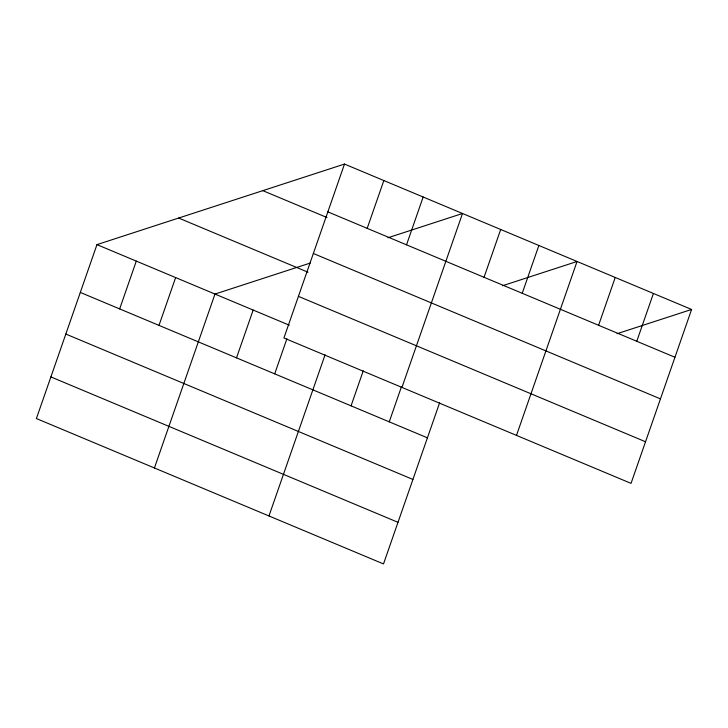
<?xml version="1.0" encoding="UTF-8"?>
<svg xmlns="http://www.w3.org/2000/svg" width="728" height="728" viewBox="0 0 728 728"><rect width="100%" height="100%" fill="white"/><g stroke="black" fill="none" stroke-linecap="round" stroke-linejoin="round"><path stroke-width="1.09" d="M344.499 164.064L283.929 337.983L631.04 483.374L691.6 309.455L344.499 164.064L96.96 244.626L36.4 418.545L383.501 563.936L439.63 402.766M119.656 308.909L136.3 261.106M158.995 325.389L175.639 277.577M154.418 467.977L214.978 294.057L310.337 263.026M236.509 357.858L253.162 310.055M274.693 373.855L286.905 338.793M367.185 228.346L383.838 180.544M268.96 515.961L325.088 354.791M406.524 244.826L423.168 197.015M351.06 405.842L363.263 370.779M389.243 421.84L401.447 386.777M401.947 387.414L462.507 213.495L387.969 237.756M484.047 277.295L500.691 229.493M522.222 293.293L538.875 245.482M516.489 435.399L577.058 261.479L502.52 285.74M598.589 325.279L615.233 277.468M636.773 341.277L653.416 293.466M617.062 333.715L691.6 309.455M327.846 211.866L674.947 357.266M262.808 190.645L326.99 217.536M313.359 253.49L660.46 398.88M178.651 218.036L308.017 272.226M298.425 296.36L645.527 441.76M96.96 244.626L289.28 325.179M80.317 292.429L427.418 437.828M65.82 334.052L412.931 479.443M50.896 376.922L397.998 522.322"/></g></svg>
